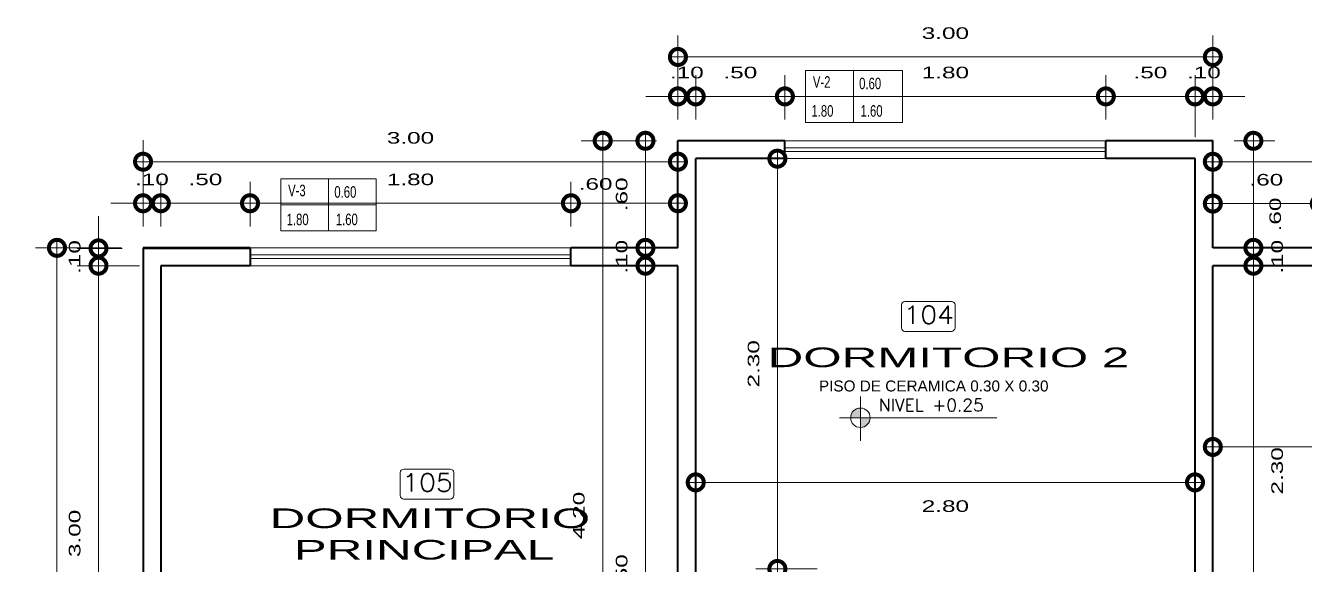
# Model space of a CAD drawing. Header units: inches. Extents: x 155.3 to 248.5, y 20.6 to 88.6.
# Drawn here: x 210.73 to 217.91, y 77.99 to 81.01 of the extents above; entities that cross this region are included whole.
import ezdxf
from ezdxf.enums import TextEntityAlignment as Align

# ---------------------------------------------------------------- set-up
doc = ezdxf.new("R2010")
doc.units = ezdxf.units.IN
doc.header["$MEASUREMENT"] = 0
doc.linetypes.add('CONTINUA', pattern=[0])
for name, color, linetype in [('COTAS', 252, 'Continuous'), ('MURO', 7, 'Continuous'), ('MURO BAJO', 144, 'Continuous'), ('TEXTOS PLANTA', 7, 'Continuous'), ('VENTANAS', 40, 'Continuous')]:
    doc.layers.add(name, color=color, linetype=linetype)
doc.styles.add('Celso', font='swissel.ttf', dxfattribs={"width": 1.5})
doc.styles.add('ROMANS', font='romans', dxfattribs={"width": 1.1, "height": 1})
doc.styles.get("Standard").update_dxf_attribs({"font": 'arial.ttf'})
doc.dimstyles.new('PLANTA 1-50', dxfattribs={"dimtxt": 0.065, "dimasz": 0.18, "dimexe": 0.12, "dimexo": 0.12, "dimgap": 0.1, "dimtad": 2, "dimzin": 4, "dimdsep": 46, "dimtxsty": 'Celso', "dimblk": 'DOTSMALL', "dimcen": 0.065, "dimdle": 0.05, "dimclrd": 14, "dimclre": 251, "dimclrt": 256, "dimaunit": 1, "dimadec": 4, "dimazin": 1, "dimtfac": 1, "dimtix": 1, "dimtmove": 0, "dimatfit": 3, "dimldrblk": 'DOTSMALL', "dimfxl": 1, "dimlwd": 9, "dimlwe": 9, "dimarcsym": 0})

# ---------------------------------------------------------------- blocks, each defined once
blk = doc.blocks.new('_DotSmall')
at = {"color": 0, "linetype": 'ByBlock', "lineweight": 0, "const_width": 0.5}
blk.add_lwpolyline([(-0.0625, 0, 1), (0.0625, 0, 1)], format="xyb", close=True, dxfattribs=at)
blk = doc.blocks.new('*D602')
at = {"layer": 'COTAS', "color": 14, "linetype": 'CONTINUA', "lineweight": 9, "transparency": 16777216}
blk.add_line((211.143, 76.6175), (211.143, 79.7189), dxfattribs=at)
at = {"layer": 'COTAS', "color": 251, "linetype": 'Continuous', "lineweight": 9, "transparency": 16777216}
blk.add_line((211.3728, 79.6689), (211.023, 79.6689), dxfattribs=at)
at = {"layer": 'COTAS', "color": 251, "linetype": 'CONTINUA', "lineweight": 9, "transparency": 16777216}
blk.add_line((211.2728, 76.6675), (211.023, 76.6675), dxfattribs=at)
at = {"layer": 'Defpoints', "color": 0, "lineweight": 0, "transparency": 16777216}
for p in [(211.143, 79.6689), (211.4928, 79.6689), (211.3928, 76.6675)]:
    blk.add_point(p, dxfattribs=at)
at = {"layer": 'COTAS', "color": 14, "lineweight": 9, "transparency": 16777216, "xscale": 0.18, "yscale": 0.18, "zscale": 0.18}
for p, rotation in [((211.143, 79.6689), 90), ((211.143, 76.6675), 270)]:
    blk.add_blockref('_DotSmall', p, dxfattribs=dict(at, rotation=rotation))
at = {"layer": 'COTAS', "lineweight": 0, "transparency": 16777216, "insert": (211.0096, 78.1682), "char_height": 0.065, "attachment_point": 5, "rotation": 90, "style": 'Celso'}
blk.add_mtext('3.00', dxfattribs=at)
blk = doc.blocks.new('*D603')
at = {"layer": 'COTAS', "color": 14, "linetype": 'CONTINUA', "lineweight": 9, "transparency": 16777216}
for p, q in [((211.143, 79.7662), (211.143, 79.9462)), ((211.143, 79.6689), (211.143, 79.7662)), ((211.143, 79.6689), (211.143, 79.4889))]:
    blk.add_line(p, q, dxfattribs=at)
at = {"layer": 'COTAS', "color": 251, "linetype": 'Continuous', "lineweight": 9, "transparency": 16777216}
blk.add_line((211.2755, 79.7662), (211.023, 79.7662), dxfattribs=at)
at = {"layer": 'COTAS', "color": 251, "linetype": 'CONTINUA', "lineweight": 9, "transparency": 16777216}
blk.add_line((211.3728, 79.6689), (211.023, 79.6689), dxfattribs=at)
at = {"layer": 'Defpoints', "color": 0, "lineweight": 0, "transparency": 16777216}
for p in [(211.143, 79.7662), (211.3955, 79.7662), (211.4928, 79.6689)]:
    blk.add_point(p, dxfattribs=at)
at = {"layer": 'COTAS', "color": 14, "lineweight": 9, "transparency": 16777216, "xscale": 0.18, "yscale": 0.18, "zscale": 0.18}
for p, rotation in [((211.143, 79.7662), 270), ((211.143, 79.6689), 90)]:
    blk.add_blockref('_DotSmall', p, dxfattribs=dict(at, rotation=rotation))
at = {"layer": 'COTAS', "lineweight": 0, "transparency": 16777216, "insert": (211.0096, 79.7175), "char_height": 0.065, "attachment_point": 5, "rotation": 90, "style": 'Celso'}
blk.add_mtext('.10', dxfattribs=at)
blk = doc.blocks.new('*D604')
at = {"layer": 'COTAS', "color": 251, "linetype": 'CONTINUA', "lineweight": 9, "transparency": 16777216}
blk.add_line((211.3928, 79.8889), (211.3928, 80.1389), dxfattribs=at)
at = {"layer": 'COTAS', "color": 251, "linetype": 'Continuous', "lineweight": 9, "transparency": 16777216}
blk.add_line((211.4928, 79.8889), (211.4928, 80.1389), dxfattribs=at)
at = {"layer": 'COTAS', "color": 14, "linetype": 'CONTINUA', "lineweight": 9, "transparency": 16777216}
for p, q in [((211.3928, 80.0189), (211.2128, 80.0189)), ((211.3928, 80.0189), (211.4928, 80.0189)), ((211.4928, 80.0189), (211.6728, 80.0189))]:
    blk.add_line(p, q, dxfattribs=at)
at = {"layer": 'Defpoints', "color": 0, "lineweight": 0, "transparency": 16777216}
for p in [(211.4928, 80.0189), (211.3928, 79.7689), (211.4928, 79.7689)]:
    blk.add_point(p, dxfattribs=at)
at = {"layer": 'COTAS', "color": 14, "lineweight": 9, "transparency": 16777216, "xscale": 0.18, "yscale": 0.18, "zscale": 0.18}
blk.add_blockref('_DotSmall', (211.3928, 80.0189), dxfattribs=at)
at = {"layer": 'COTAS', "color": 14, "lineweight": 9, "transparency": 16777216, "xscale": 0.18, "yscale": 0.18, "zscale": 0.18, "rotation": 180}
blk.add_blockref('_DotSmall', (211.4928, 80.0189), dxfattribs=at)
at = {"layer": 'COTAS', "lineweight": 0, "transparency": 16777216, "insert": (211.4428, 80.1522), "char_height": 0.065, "attachment_point": 5, "style": 'Celso'}
blk.add_mtext('.10', dxfattribs=at)
blk = doc.blocks.new('*D605')
at = {"layer": 'COTAS', "color": 251, "linetype": 'CONTINUA', "lineweight": 9, "transparency": 16777216}
blk.add_line((211.4928, 79.8889), (211.4928, 80.1389), dxfattribs=at)
at = {"layer": 'COTAS', "color": 251, "linetype": 'Continuous', "lineweight": 9, "transparency": 16777216}
blk.add_line((211.9928, 79.8889), (211.9928, 80.1389), dxfattribs=at)
at = {"layer": 'COTAS', "color": 14, "linetype": 'CONTINUA', "lineweight": 9, "transparency": 16777216}
blk.add_line((211.4428, 80.0189), (212.0428, 80.0189), dxfattribs=at)
at = {"layer": 'Defpoints', "color": 0, "lineweight": 0, "transparency": 16777216}
for p in [(211.9928, 80.0189), (211.4928, 79.7689), (211.9928, 79.7689)]:
    blk.add_point(p, dxfattribs=at)
at = {"layer": 'COTAS', "color": 14, "lineweight": 9, "transparency": 16777216, "xscale": 0.18, "yscale": 0.18, "zscale": 0.18, "rotation": 180}
blk.add_blockref('_DotSmall', (211.4928, 80.0189), dxfattribs=at)
at = {"layer": 'COTAS', "color": 14, "lineweight": 9, "transparency": 16777216, "xscale": 0.18, "yscale": 0.18, "zscale": 0.18}
blk.add_blockref('_DotSmall', (211.9928, 80.0189), dxfattribs=at)
at = {"layer": 'COTAS', "lineweight": 0, "transparency": 16777216, "insert": (211.7428, 80.1522), "char_height": 0.065, "attachment_point": 5, "style": 'Celso'}
blk.add_mtext('.50', dxfattribs=at)
blk = doc.blocks.new('*D606')
at = {"layer": 'COTAS', "color": 251, "linetype": 'CONTINUA', "lineweight": 9, "transparency": 16777216}
blk.add_line((211.9928, 79.8889), (211.9928, 80.1389), dxfattribs=at)
at = {"layer": 'COTAS', "color": 251, "linetype": 'Continuous', "lineweight": 9, "transparency": 16777216}
blk.add_line((213.7927, 79.8889), (213.7927, 80.1389), dxfattribs=at)
at = {"layer": 'COTAS', "color": 14, "linetype": 'CONTINUA', "lineweight": 9, "transparency": 16777216}
blk.add_line((211.9428, 80.0189), (213.8427, 80.0189), dxfattribs=at)
at = {"layer": 'Defpoints', "color": 0, "lineweight": 0, "transparency": 16777216}
for p in [(213.7927, 80.0189), (211.9928, 79.7689), (213.7927, 79.7689)]:
    blk.add_point(p, dxfattribs=at)
at = {"layer": 'COTAS', "color": 14, "lineweight": 9, "transparency": 16777216, "xscale": 0.18, "yscale": 0.18, "zscale": 0.18, "rotation": 180}
blk.add_blockref('_DotSmall', (211.9928, 80.0189), dxfattribs=at)
at = {"layer": 'COTAS', "color": 14, "lineweight": 9, "transparency": 16777216, "xscale": 0.18, "yscale": 0.18, "zscale": 0.18}
blk.add_blockref('_DotSmall', (213.7927, 80.0189), dxfattribs=at)
at = {"layer": 'COTAS', "lineweight": 0, "transparency": 16777216, "insert": (212.8928, 80.1522), "char_height": 0.065, "attachment_point": 5, "style": 'Celso'}
blk.add_mtext('1.80', dxfattribs=at)
blk = doc.blocks.new('*D607')
at = {"layer": 'COTAS', "color": 251, "linetype": 'CONTINUA', "lineweight": 9, "transparency": 16777216}
blk.add_line((213.7927, 79.8889), (213.7927, 80.1389), dxfattribs=at)
at = {"layer": 'COTAS', "color": 251, "linetype": 'Continuous', "lineweight": 9, "transparency": 16777216}
blk.add_line((214.3927, 79.8889), (214.3927, 80.1389), dxfattribs=at)
at = {"layer": 'COTAS', "color": 14, "linetype": 'CONTINUA', "lineweight": 9, "transparency": 16777216}
blk.add_line((213.7427, 80.0189), (214.4427, 80.0189), dxfattribs=at)
at = {"layer": 'Defpoints', "color": 0, "lineweight": 0, "transparency": 16777216}
for p in [(214.3927, 80.0189), (213.7927, 79.7689), (214.3927, 79.7689)]:
    blk.add_point(p, dxfattribs=at)
at = {"layer": 'COTAS', "color": 14, "lineweight": 9, "transparency": 16777216, "xscale": 0.18, "yscale": 0.18, "zscale": 0.18, "rotation": 180}
blk.add_blockref('_DotSmall', (213.7927, 80.0189), dxfattribs=at)
at = {"layer": 'COTAS', "color": 14, "lineweight": 9, "transparency": 16777216, "xscale": 0.18, "yscale": 0.18, "zscale": 0.18}
blk.add_blockref('_DotSmall', (214.3927, 80.0189), dxfattribs=at)
at = {"layer": 'COTAS', "lineweight": 0, "transparency": 16777216, "insert": (213.931, 80.1267), "char_height": 0.065, "attachment_point": 5, "style": 'Celso'}
blk.add_mtext('.60', dxfattribs=at)
blk = doc.blocks.new('*D608')
at = {"layer": 'COTAS', "color": 251, "linetype": 'CONTINUA', "lineweight": 9, "transparency": 16777216}
blk.add_line((214.3927, 80.4889), (214.3927, 80.7378), dxfattribs=at)
at = {"layer": 'COTAS', "color": 251, "linetype": 'Continuous', "lineweight": 9, "transparency": 16777216}
blk.add_line((214.4927, 80.4889), (214.4927, 80.7378), dxfattribs=at)
at = {"layer": 'COTAS', "color": 14, "linetype": 'CONTINUA', "lineweight": 9, "transparency": 16777216}
for p, q in [((214.3927, 80.6178), (214.2127, 80.6178)), ((214.3927, 80.6178), (214.4927, 80.6178)), ((214.4927, 80.6178), (214.6727, 80.6178))]:
    blk.add_line(p, q, dxfattribs=at)
at = {"layer": 'Defpoints', "color": 0, "lineweight": 0, "transparency": 16777216}
for p in [(214.4927, 80.6178), (214.3927, 80.3689), (214.4927, 80.3689)]:
    blk.add_point(p, dxfattribs=at)
at = {"layer": 'COTAS', "color": 14, "lineweight": 9, "transparency": 16777216, "xscale": 0.18, "yscale": 0.18, "zscale": 0.18}
blk.add_blockref('_DotSmall', (214.3927, 80.6178), dxfattribs=at)
at = {"layer": 'COTAS', "color": 14, "lineweight": 9, "transparency": 16777216, "xscale": 0.18, "yscale": 0.18, "zscale": 0.18, "rotation": 180}
blk.add_blockref('_DotSmall', (214.4927, 80.6178), dxfattribs=at)
at = {"layer": 'COTAS', "lineweight": 0, "transparency": 16777216, "insert": (214.4427, 80.7512), "char_height": 0.065, "attachment_point": 5, "style": 'Celso'}
blk.add_mtext('.10', dxfattribs=at)
blk = doc.blocks.new('*D609')
at = {"layer": 'COTAS', "color": 251, "linetype": 'CONTINUA', "lineweight": 9, "transparency": 16777216}
blk.add_line((214.4927, 80.4889), (214.4927, 80.7378), dxfattribs=at)
at = {"layer": 'COTAS', "color": 251, "linetype": 'Continuous', "lineweight": 9, "transparency": 16777216}
blk.add_line((214.9927, 80.4889), (214.9927, 80.7378), dxfattribs=at)
at = {"layer": 'COTAS', "color": 14, "linetype": 'CONTINUA', "lineweight": 9, "transparency": 16777216}
blk.add_line((214.4427, 80.6178), (215.0427, 80.6178), dxfattribs=at)
at = {"layer": 'Defpoints', "color": 0, "lineweight": 0, "transparency": 16777216}
for p in [(214.9927, 80.6178), (214.4927, 80.3689), (214.9927, 80.3689)]:
    blk.add_point(p, dxfattribs=at)
at = {"layer": 'COTAS', "color": 14, "lineweight": 9, "transparency": 16777216, "xscale": 0.18, "yscale": 0.18, "zscale": 0.18, "rotation": 180}
blk.add_blockref('_DotSmall', (214.4927, 80.6178), dxfattribs=at)
at = {"layer": 'COTAS', "color": 14, "lineweight": 9, "transparency": 16777216, "xscale": 0.18, "yscale": 0.18, "zscale": 0.18}
blk.add_blockref('_DotSmall', (214.9927, 80.6178), dxfattribs=at)
at = {"layer": 'COTAS', "lineweight": 0, "transparency": 16777216, "insert": (214.7427, 80.7512), "char_height": 0.065, "attachment_point": 5, "style": 'Celso'}
blk.add_mtext('.50', dxfattribs=at)
blk = doc.blocks.new('*D610')
at = {"layer": 'COTAS', "color": 251, "linetype": 'CONTINUA', "lineweight": 9, "transparency": 16777216}
blk.add_line((214.9927, 80.4889), (214.9927, 80.7378), dxfattribs=at)
at = {"layer": 'COTAS', "color": 251, "linetype": 'Continuous', "lineweight": 9, "transparency": 16777216}
blk.add_line((216.7927, 80.4889), (216.7927, 80.7378), dxfattribs=at)
at = {"layer": 'COTAS', "color": 14, "linetype": 'CONTINUA', "lineweight": 9, "transparency": 16777216}
blk.add_line((214.9427, 80.6178), (216.8427, 80.6178), dxfattribs=at)
at = {"layer": 'Defpoints', "color": 0, "lineweight": 0, "transparency": 16777216}
for p in [(216.7927, 80.6178), (214.9927, 80.3689), (216.7927, 80.3689)]:
    blk.add_point(p, dxfattribs=at)
at = {"layer": 'COTAS', "color": 14, "lineweight": 9, "transparency": 16777216, "xscale": 0.18, "yscale": 0.18, "zscale": 0.18, "rotation": 180}
blk.add_blockref('_DotSmall', (214.9927, 80.6178), dxfattribs=at)
at = {"layer": 'COTAS', "color": 14, "lineweight": 9, "transparency": 16777216, "xscale": 0.18, "yscale": 0.18, "zscale": 0.18}
blk.add_blockref('_DotSmall', (216.7927, 80.6178), dxfattribs=at)
at = {"layer": 'COTAS', "lineweight": 0, "transparency": 16777216, "insert": (215.8927, 80.7512), "char_height": 0.065, "attachment_point": 5, "style": 'Celso'}
blk.add_mtext('1.80', dxfattribs=at)
blk = doc.blocks.new('*D611')
at = {"layer": 'COTAS', "color": 251, "linetype": 'CONTINUA', "lineweight": 9, "transparency": 16777216}
blk.add_line((216.7927, 80.4889), (216.7927, 80.7378), dxfattribs=at)
at = {"layer": 'COTAS', "color": 251, "linetype": 'Continuous', "lineweight": 9, "transparency": 16777216}
blk.add_line((217.2927, 80.3889), (217.2927, 80.7378), dxfattribs=at)
at = {"layer": 'COTAS', "color": 14, "linetype": 'CONTINUA', "lineweight": 9, "transparency": 16777216}
blk.add_line((216.7427, 80.6178), (217.3427, 80.6178), dxfattribs=at)
at = {"layer": 'Defpoints', "color": 0, "lineweight": 0, "transparency": 16777216}
for p in [(217.2927, 80.6178), (216.7927, 80.3689), (217.2927, 80.2689)]:
    blk.add_point(p, dxfattribs=at)
at = {"layer": 'COTAS', "color": 14, "lineweight": 9, "transparency": 16777216, "xscale": 0.18, "yscale": 0.18, "zscale": 0.18, "rotation": 180}
blk.add_blockref('_DotSmall', (216.7927, 80.6178), dxfattribs=at)
at = {"layer": 'COTAS', "color": 14, "lineweight": 9, "transparency": 16777216, "xscale": 0.18, "yscale": 0.18, "zscale": 0.18}
blk.add_blockref('_DotSmall', (217.2927, 80.6178), dxfattribs=at)
at = {"layer": 'COTAS', "lineweight": 0, "transparency": 16777216, "insert": (217.0427, 80.7512), "char_height": 0.065, "attachment_point": 5, "style": 'Celso'}
blk.add_mtext('.50', dxfattribs=at)
blk = doc.blocks.new('*D612')
at = {"layer": 'COTAS', "color": 251, "linetype": 'CONTINUA', "lineweight": 9, "transparency": 16777216}
blk.add_line((217.2927, 80.3889), (217.2927, 80.7378), dxfattribs=at)
at = {"layer": 'COTAS', "color": 251, "linetype": 'Continuous', "lineweight": 9, "transparency": 16777216}
blk.add_line((217.3927, 80.4889), (217.3927, 80.7378), dxfattribs=at)
at = {"layer": 'COTAS', "color": 14, "linetype": 'CONTINUA', "lineweight": 9, "transparency": 16777216}
for p, q in [((217.2927, 80.6178), (217.1127, 80.6178)), ((217.2927, 80.6178), (217.3927, 80.6178)), ((217.3927, 80.6178), (217.5727, 80.6178))]:
    blk.add_line(p, q, dxfattribs=at)
at = {"layer": 'Defpoints', "color": 0, "lineweight": 0, "transparency": 16777216}
for p in [(217.3927, 80.6178), (217.3927, 80.3689), (217.2927, 80.2689)]:
    blk.add_point(p, dxfattribs=at)
at = {"layer": 'COTAS', "color": 14, "lineweight": 9, "transparency": 16777216, "xscale": 0.18, "yscale": 0.18, "zscale": 0.18}
blk.add_blockref('_DotSmall', (217.2927, 80.6178), dxfattribs=at)
at = {"layer": 'COTAS', "color": 14, "lineweight": 9, "transparency": 16777216, "xscale": 0.18, "yscale": 0.18, "zscale": 0.18, "rotation": 180}
blk.add_blockref('_DotSmall', (217.3927, 80.6178), dxfattribs=at)
at = {"layer": 'COTAS', "lineweight": 0, "transparency": 16777216, "insert": (217.3427, 80.7512), "char_height": 0.065, "attachment_point": 5, "style": 'Celso'}
blk.add_mtext('.10', dxfattribs=at)
blk = doc.blocks.new('*D613')
at = {"layer": 'COTAS', "color": 251, "linetype": 'CONTINUA', "lineweight": 9, "transparency": 16777216}
blk.add_line((217.3927, 79.8889), (217.3927, 80.1369), dxfattribs=at)
at = {"layer": 'COTAS', "color": 251, "linetype": 'Continuous', "lineweight": 9, "transparency": 16777216}
blk.add_line((217.9927, 79.8889), (217.9927, 80.1369), dxfattribs=at)
at = {"layer": 'COTAS', "color": 14, "linetype": 'CONTINUA', "lineweight": 9, "transparency": 16777216}
blk.add_line((217.3427, 80.0169), (218.0427, 80.0169), dxfattribs=at)
at = {"layer": 'Defpoints', "color": 0, "lineweight": 0, "transparency": 16777216}
for p in [(217.9927, 80.0169), (217.3927, 79.7689), (217.9927, 79.7689)]:
    blk.add_point(p, dxfattribs=at)
at = {"layer": 'COTAS', "color": 14, "lineweight": 9, "transparency": 16777216, "xscale": 0.18, "yscale": 0.18, "zscale": 0.18, "rotation": 180}
blk.add_blockref('_DotSmall', (217.3927, 80.0169), dxfattribs=at)
at = {"layer": 'COTAS', "color": 14, "lineweight": 9, "transparency": 16777216, "xscale": 0.18, "yscale": 0.18, "zscale": 0.18}
blk.add_blockref('_DotSmall', (217.9927, 80.0169), dxfattribs=at)
at = {"layer": 'COTAS', "lineweight": 0, "transparency": 16777216, "insert": (217.6927, 80.1503), "char_height": 0.065, "attachment_point": 5, "style": 'Celso'}
blk.add_mtext('.60', dxfattribs=at)
blk = doc.blocks.new('*D381')
at = {"layer": 'COTAS', "color": 251, "linetype": 'Continuous', "lineweight": 9, "transparency": 16777216}
blk.add_line((217.3927, 79.8889), (217.3927, 80.3716), dxfattribs=at)
at = {"layer": 'COTAS', "color": 251, "linetype": 'CONTINUA', "lineweight": 9, "transparency": 16777216}
blk.add_line((220.9927, 79.8889), (220.9927, 80.3716), dxfattribs=at)
at = {"layer": 'COTAS', "color": 14, "linetype": 'CONTINUA', "lineweight": 9, "transparency": 16777216}
blk.add_line((221.0427, 80.2516), (217.3427, 80.2516), dxfattribs=at)
at = {"layer": 'Defpoints', "color": 0, "lineweight": 0, "transparency": 16777216}
for p in [(217.3927, 80.2516), (217.3927, 79.7689), (220.9927, 79.7689)]:
    blk.add_point(p, dxfattribs=at)
at = {"layer": 'COTAS', "color": 14, "lineweight": 9, "transparency": 16777216, "xscale": 0.18, "yscale": 0.18, "zscale": 0.18, "rotation": 180}
blk.add_blockref('_DotSmall', (217.3927, 80.2516), dxfattribs=at)
at = {"layer": 'COTAS', "color": 14, "lineweight": 9, "transparency": 16777216, "xscale": 0.18, "yscale": 0.18, "zscale": 0.18}
blk.add_blockref('_DotSmall', (220.9927, 80.2516), dxfattribs=at)
at = {"layer": 'COTAS', "lineweight": 0, "transparency": 16777216, "insert": (219.1927, 80.3849), "char_height": 0.065, "attachment_point": 5, "style": 'Celso'}
blk.add_mtext('3.60', dxfattribs=at)
blk = doc.blocks.new('*D382')
at = {"layer": 'COTAS', "color": 251, "linetype": 'Continuous', "lineweight": 9, "transparency": 16777216}
blk.add_line((214.3927, 80.4889), (214.3927, 80.9588), dxfattribs=at)
at = {"layer": 'COTAS', "color": 251, "linetype": 'CONTINUA', "lineweight": 9, "transparency": 16777216}
blk.add_line((217.3927, 80.4916), (217.3927, 80.9588), dxfattribs=at)
at = {"layer": 'COTAS', "color": 14, "linetype": 'CONTINUA', "lineweight": 9, "transparency": 16777216}
blk.add_line((217.4427, 80.8388), (214.3427, 80.8388), dxfattribs=at)
at = {"layer": 'Defpoints', "color": 0, "lineweight": 0, "transparency": 16777216}
for p in [(214.3927, 80.8388), (214.3927, 80.3689), (217.3927, 80.3716)]:
    blk.add_point(p, dxfattribs=at)
at = {"layer": 'COTAS', "color": 14, "lineweight": 9, "transparency": 16777216, "xscale": 0.18, "yscale": 0.18, "zscale": 0.18, "rotation": 180}
blk.add_blockref('_DotSmall', (214.3927, 80.8388), dxfattribs=at)
at = {"layer": 'COTAS', "color": 14, "lineweight": 9, "transparency": 16777216, "xscale": 0.18, "yscale": 0.18, "zscale": 0.18}
blk.add_blockref('_DotSmall', (217.3927, 80.8388), dxfattribs=at)
at = {"layer": 'COTAS', "lineweight": 0, "transparency": 16777216, "insert": (215.8927, 80.9721), "char_height": 0.065, "attachment_point": 5, "style": 'Celso'}
blk.add_mtext('3.00', dxfattribs=at)
blk = doc.blocks.new('*D383')
at = {"layer": 'COTAS', "color": 251, "linetype": 'Continuous', "lineweight": 9, "transparency": 16777216}
blk.add_line((211.3928, 79.8889), (211.3928, 80.3718), dxfattribs=at)
at = {"layer": 'COTAS', "color": 251, "linetype": 'CONTINUA', "lineweight": 9, "transparency": 16777216}
blk.add_line((214.3927, 79.8889), (214.3927, 80.3718), dxfattribs=at)
at = {"layer": 'COTAS', "color": 14, "linetype": 'CONTINUA', "lineweight": 9, "transparency": 16777216}
blk.add_line((214.4427, 80.2518), (211.3428, 80.2518), dxfattribs=at)
at = {"layer": 'Defpoints', "color": 0, "lineweight": 0, "transparency": 16777216}
for p in [(211.3928, 80.2518), (211.3928, 79.7689), (214.3927, 79.7689)]:
    blk.add_point(p, dxfattribs=at)
at = {"layer": 'COTAS', "color": 14, "lineweight": 9, "transparency": 16777216, "xscale": 0.18, "yscale": 0.18, "zscale": 0.18, "rotation": 180}
blk.add_blockref('_DotSmall', (211.3928, 80.2518), dxfattribs=at)
at = {"layer": 'COTAS', "color": 14, "lineweight": 9, "transparency": 16777216, "xscale": 0.18, "yscale": 0.18, "zscale": 0.18}
blk.add_blockref('_DotSmall', (214.3927, 80.2518), dxfattribs=at)
at = {"layer": 'COTAS', "lineweight": 0, "transparency": 16777216, "insert": (212.8928, 80.3851), "char_height": 0.065, "attachment_point": 5, "style": 'Celso'}
blk.add_mtext('3.00', dxfattribs=at)
blk = doc.blocks.new('*D384')
at = {"layer": 'COTAS', "color": 251, "linetype": 'Continuous', "lineweight": 9, "transparency": 16777216}
blk.add_line((211.2728, 79.7689), (210.7901, 79.7689), dxfattribs=at)
at = {"layer": 'COTAS', "color": 14, "linetype": 'CONTINUA', "lineweight": 9, "transparency": 16777216}
blk.add_line((210.9101, 75.5189), (210.9101, 79.8189), dxfattribs=at)
at = {"layer": 'COTAS', "color": 251, "linetype": 'CONTINUA', "lineweight": 9, "transparency": 16777216}
blk.add_line((211.2728, 75.5689), (210.7901, 75.5689), dxfattribs=at)
at = {"layer": 'Defpoints', "color": 0, "lineweight": 0, "transparency": 16777216}
for p in [(210.9101, 79.7689), (211.3928, 79.7689), (211.3928, 75.5689)]:
    blk.add_point(p, dxfattribs=at)
at = {"layer": 'COTAS', "color": 14, "lineweight": 9, "transparency": 16777216, "xscale": 0.18, "yscale": 0.18, "zscale": 0.18}
for p, rotation in [((210.9101, 79.7689), 90), ((210.9101, 75.5689), 270)]:
    blk.add_blockref('_DotSmall', p, dxfattribs=dict(at, rotation=rotation))
at = {"layer": 'COTAS', "lineweight": 0, "transparency": 16777216, "insert": (210.7767, 77.6689), "char_height": 0.065, "attachment_point": 5, "rotation": 90, "style": 'Celso'}
blk.add_mtext('4.20', dxfattribs=at)
blk = doc.blocks.new('*D536')
at = {"layer": 'COTAS', "color": 14, "linetype": 'CONTINUA', "lineweight": 9, "transparency": 16777216}
blk.add_line((214.2107, 76.1189), (214.2107, 79.7189), dxfattribs=at)
at = {"layer": 'COTAS', "color": 251, "linetype": 'Continuous', "lineweight": 9, "transparency": 16777216}
blk.add_line((214.2727, 79.6689), (214.0907, 79.6689), dxfattribs=at)
at = {"layer": 'COTAS', "color": 251, "linetype": 'CONTINUA', "lineweight": 9, "transparency": 16777216}
blk.add_line((214.2728, 76.1689), (214.0907, 76.1689), dxfattribs=at)
at = {"layer": 'Defpoints', "color": 0, "lineweight": 0, "transparency": 16777216}
for p in [(214.2107, 79.6689), (214.3927, 79.6689), (214.3928, 76.1689)]:
    blk.add_point(p, dxfattribs=at)
at = {"layer": 'COTAS', "color": 14, "lineweight": 9, "transparency": 16777216, "xscale": 0.18, "yscale": 0.18, "zscale": 0.18}
for p, rotation in [((214.2107, 79.6689), 90), ((214.2107, 76.1689), 270)]:
    blk.add_blockref('_DotSmall', p, dxfattribs=dict(at, rotation=rotation))
at = {"layer": 'COTAS', "lineweight": 0, "transparency": 16777216, "insert": (214.0773, 77.9189), "char_height": 0.065, "attachment_point": 5, "rotation": 90, "style": 'Celso'}
blk.add_mtext('3.50', dxfattribs=at)
blk = doc.blocks.new('*D537')
at = {"layer": 'COTAS', "color": 14, "linetype": 'CONTINUA', "lineweight": 9, "transparency": 16777216}
for p, q in [((214.2107, 79.7689), (214.2107, 79.9489)), ((214.2107, 79.6689), (214.2107, 79.7689)), ((214.2107, 79.6689), (214.2107, 79.4889))]:
    blk.add_line(p, q, dxfattribs=at)
at = {"layer": 'COTAS', "color": 251, "linetype": 'Continuous', "lineweight": 9, "transparency": 16777216}
blk.add_line((214.2727, 79.7689), (214.0907, 79.7689), dxfattribs=at)
at = {"layer": 'COTAS', "color": 251, "linetype": 'CONTINUA', "lineweight": 9, "transparency": 16777216}
blk.add_line((214.2727, 79.6689), (214.0907, 79.6689), dxfattribs=at)
at = {"layer": 'Defpoints', "color": 0, "lineweight": 0, "transparency": 16777216}
for p in [(214.2107, 79.7689), (214.3927, 79.7689), (214.3927, 79.6689)]:
    blk.add_point(p, dxfattribs=at)
at = {"layer": 'COTAS', "color": 14, "lineweight": 9, "transparency": 16777216, "xscale": 0.18, "yscale": 0.18, "zscale": 0.18}
for p, rotation in [((214.2107, 79.7689), 270), ((214.2107, 79.6689), 90)]:
    blk.add_blockref('_DotSmall', p, dxfattribs=dict(at, rotation=rotation))
at = {"layer": 'COTAS', "lineweight": 0, "transparency": 16777216, "insert": (214.0773, 79.7189), "char_height": 0.065, "attachment_point": 5, "rotation": 90, "style": 'Celso'}
blk.add_mtext('.10', dxfattribs=at)
blk = doc.blocks.new('*D538')
at = {"layer": 'COTAS', "color": 14, "linetype": 'CONTINUA', "lineweight": 9, "transparency": 16777216}
blk.add_line((214.2107, 79.7189), (214.2107, 80.4189), dxfattribs=at)
at = {"layer": 'COTAS', "color": 251, "linetype": 'Continuous', "lineweight": 9, "transparency": 16777216}
blk.add_line((214.2727, 80.3689), (214.0907, 80.3689), dxfattribs=at)
at = {"layer": 'COTAS', "color": 251, "linetype": 'CONTINUA', "lineweight": 9, "transparency": 16777216}
blk.add_line((214.2727, 79.7689), (214.0907, 79.7689), dxfattribs=at)
at = {"layer": 'Defpoints', "color": 0, "lineweight": 0, "transparency": 16777216}
for p in [(214.2107, 80.3689), (214.3927, 80.3689), (214.3927, 79.7689)]:
    blk.add_point(p, dxfattribs=at)
at = {"layer": 'COTAS', "color": 14, "lineweight": 9, "transparency": 16777216, "xscale": 0.18, "yscale": 0.18, "zscale": 0.18}
for p, rotation in [((214.2107, 80.3689), 90), ((214.2107, 79.7689), 270)]:
    blk.add_blockref('_DotSmall', p, dxfattribs=dict(at, rotation=rotation))
at = {"layer": 'COTAS', "lineweight": 0, "transparency": 16777216, "insert": (214.0773, 80.0689), "char_height": 0.065, "attachment_point": 5, "rotation": 90, "style": 'Celso'}
blk.add_mtext('.60', dxfattribs=at)
blk = doc.blocks.new('*D374')
at = {"layer": 'COTAS', "color": 14, "linetype": 'CONTINUA', "lineweight": 9, "transparency": 16777216}
blk.add_line((213.9707, 80.4189), (213.9707, 76.1189), dxfattribs=at)
at = {"layer": 'COTAS', "color": 251, "linetype": 'CONTINUA', "lineweight": 9, "transparency": 16777216}
blk.add_line((214.2727, 80.3689), (213.8507, 80.3689), dxfattribs=at)
at = {"layer": 'COTAS', "color": 251, "linetype": 'Continuous', "lineweight": 9, "transparency": 16777216}
blk.add_line((214.2728, 76.1689), (213.8507, 76.1689), dxfattribs=at)
at = {"layer": 'Defpoints', "color": 0, "lineweight": 0, "transparency": 16777216}
for p in [(214.3927, 80.3689), (213.9707, 76.1689), (214.3928, 76.1689)]:
    blk.add_point(p, dxfattribs=at)
at = {"layer": 'COTAS', "color": 14, "lineweight": 9, "transparency": 16777216, "xscale": 0.18, "yscale": 0.18, "zscale": 0.18}
for p, rotation in [((213.9707, 80.3689), 90), ((213.9707, 76.1689), 270)]:
    blk.add_blockref('_DotSmall', p, dxfattribs=dict(at, rotation=rotation))
at = {"layer": 'COTAS', "lineweight": 0, "transparency": 16777216, "insert": (213.8373, 78.2689), "char_height": 0.065, "attachment_point": 5, "rotation": 90, "style": 'Celso'}
blk.add_mtext('4.20', dxfattribs=at)
blk = doc.blocks.new('*D540')
at = {"layer": 'COTAS', "color": 251, "linetype": 'Continuous', "lineweight": 9, "transparency": 16777216}
blk.add_line((214.4927, 78.6989), (214.4927, 78.3343), dxfattribs=at)
at = {"layer": 'COTAS', "color": 251, "linetype": 'CONTINUA', "lineweight": 9, "transparency": 16777216}
blk.add_line((217.2927, 78.6989), (217.2927, 78.3343), dxfattribs=at)
at = {"layer": 'COTAS', "color": 14, "linetype": 'CONTINUA', "lineweight": 9, "transparency": 16777216}
blk.add_line((217.3427, 78.4543), (214.4427, 78.4543), dxfattribs=at)
at = {"layer": 'Defpoints', "color": 0, "lineweight": 0, "transparency": 16777216}
for p in [(214.4927, 78.8189), (217.2927, 78.8189), (214.4927, 78.4543)]:
    blk.add_point(p, dxfattribs=at)
at = {"layer": 'COTAS', "color": 14, "lineweight": 9, "transparency": 16777216, "xscale": 0.18, "yscale": 0.18, "zscale": 0.18, "rotation": 180}
blk.add_blockref('_DotSmall', (214.4927, 78.4543), dxfattribs=at)
at = {"layer": 'COTAS', "color": 14, "lineweight": 9, "transparency": 16777216, "xscale": 0.18, "yscale": 0.18, "zscale": 0.18}
blk.add_blockref('_DotSmall', (217.2927, 78.4543), dxfattribs=at)
at = {"layer": 'COTAS', "lineweight": 0, "transparency": 16777216, "insert": (215.8927, 78.3209), "char_height": 0.065, "attachment_point": 5, "style": 'Celso'}
blk.add_mtext('2.80', dxfattribs=at)
blk = doc.blocks.new('*D541')
at = {"layer": 'COTAS', "color": 251, "linetype": 'Continuous', "lineweight": 9, "transparency": 16777216}
blk.add_line((215.1727, 80.2689), (214.8305, 80.2689), dxfattribs=at)
at = {"layer": 'COTAS', "color": 14, "linetype": 'CONTINUA', "lineweight": 9, "transparency": 16777216}
blk.add_line((214.9505, 77.9189), (214.9505, 80.3189), dxfattribs=at)
at = {"layer": 'COTAS', "color": 251, "linetype": 'CONTINUA', "lineweight": 9, "transparency": 16777216}
blk.add_line((215.1727, 77.9689), (214.8305, 77.9689), dxfattribs=at)
at = {"layer": 'Defpoints', "color": 0, "lineweight": 0, "transparency": 16777216}
for p in [(214.9505, 80.2689), (215.2927, 80.2689), (215.2927, 77.9689)]:
    blk.add_point(p, dxfattribs=at)
at = {"layer": 'COTAS', "color": 14, "lineweight": 9, "transparency": 16777216, "xscale": 0.18, "yscale": 0.18, "zscale": 0.18}
for p, rotation in [((214.9505, 80.2689), 90), ((214.9505, 77.9689), 270)]:
    blk.add_blockref('_DotSmall', p, dxfattribs=dict(at, rotation=rotation))
at = {"layer": 'COTAS', "lineweight": 0, "transparency": 16777216, "insert": (214.8171, 79.1189), "char_height": 0.065, "attachment_point": 5, "rotation": 90, "style": 'Celso'}
blk.add_mtext('2.30', dxfattribs=at)
blk = doc.blocks.new('*D573')
at = {"layer": 'COTAS', "color": 14, "linetype": 'CONTINUA', "lineweight": 9, "transparency": 16777216}
blk.add_line((217.6202, 77.3189), (217.6202, 79.7189), dxfattribs=at)
at = {"layer": 'COTAS', "color": 251, "linetype": 'Continuous', "lineweight": 9, "transparency": 16777216}
blk.add_line((217.5127, 79.6689), (217.7402, 79.6689), dxfattribs=at)
at = {"layer": 'COTAS', "color": 251, "linetype": 'CONTINUA', "lineweight": 9, "transparency": 16777216}
blk.add_line((217.4127, 77.3689), (217.7402, 77.3689), dxfattribs=at)
at = {"layer": 'Defpoints', "color": 0, "lineweight": 0, "transparency": 16777216}
for p in [(217.3927, 79.6689), (217.6202, 79.6689), (217.2927, 77.3689)]:
    blk.add_point(p, dxfattribs=at)
at = {"layer": 'COTAS', "color": 14, "lineweight": 9, "transparency": 16777216, "xscale": 0.18, "yscale": 0.18, "zscale": 0.18}
for p, rotation in [((217.6202, 79.6689), 90), ((217.6202, 77.3689), 270)]:
    blk.add_blockref('_DotSmall', p, dxfattribs=dict(at, rotation=rotation))
at = {"layer": 'COTAS', "lineweight": 0, "transparency": 16777216, "insert": (217.7536, 78.5189), "char_height": 0.065, "attachment_point": 5, "rotation": 90, "style": 'Celso'}
blk.add_mtext('2.30', dxfattribs=at)
blk = doc.blocks.new('*D574')
at = {"layer": 'COTAS', "color": 14, "linetype": 'CONTINUA', "lineweight": 9, "transparency": 16777216}
for p, q in [((217.6202, 79.7689), (217.6202, 79.9489)), ((217.6202, 79.6689), (217.6202, 79.7689)), ((217.6202, 79.6689), (217.6202, 79.4889))]:
    blk.add_line(p, q, dxfattribs=at)
at = {"layer": 'COTAS', "color": 251, "linetype": 'Continuous', "lineweight": 9, "transparency": 16777216}
blk.add_line((217.5127, 79.7689), (217.7402, 79.7689), dxfattribs=at)
at = {"layer": 'COTAS', "color": 251, "linetype": 'CONTINUA', "lineweight": 9, "transparency": 16777216}
blk.add_line((217.5127, 79.6689), (217.7402, 79.6689), dxfattribs=at)
at = {"layer": 'Defpoints', "color": 0, "lineweight": 0, "transparency": 16777216}
for p in [(217.3927, 79.7689), (217.6202, 79.7689), (217.3927, 79.6689)]:
    blk.add_point(p, dxfattribs=at)
at = {"layer": 'COTAS', "color": 14, "lineweight": 9, "transparency": 16777216, "xscale": 0.18, "yscale": 0.18, "zscale": 0.18}
for p, rotation in [((217.6202, 79.7689), 270), ((217.6202, 79.6689), 90)]:
    blk.add_blockref('_DotSmall', p, dxfattribs=dict(at, rotation=rotation))
at = {"layer": 'COTAS', "lineweight": 0, "transparency": 16777216, "insert": (217.7536, 79.7189), "char_height": 0.065, "attachment_point": 5, "rotation": 90, "style": 'Celso'}
blk.add_mtext('.10', dxfattribs=at)
blk = doc.blocks.new('*D378')
at = {"layer": 'COTAS', "color": 14, "linetype": 'CONTINUA', "lineweight": 9, "transparency": 16777216}
blk.add_line((217.6202, 79.7189), (217.6202, 80.4189), dxfattribs=at)
at = {"layer": 'COTAS', "color": 251, "linetype": 'Continuous', "lineweight": 9, "transparency": 16777216}
blk.add_line((217.5127, 80.3689), (217.7402, 80.3689), dxfattribs=at)
at = {"layer": 'COTAS', "color": 251, "linetype": 'CONTINUA', "lineweight": 9, "transparency": 16777216}
blk.add_line((217.5127, 79.7689), (217.7402, 79.7689), dxfattribs=at)
at = {"layer": 'Defpoints', "color": 0, "lineweight": 0, "transparency": 16777216}
for p in [(217.3927, 80.3689), (217.6202, 80.3689), (217.3927, 79.7689)]:
    blk.add_point(p, dxfattribs=at)
at = {"layer": 'COTAS', "color": 14, "lineweight": 9, "transparency": 16777216, "xscale": 0.18, "yscale": 0.18, "zscale": 0.18}
for p, rotation in [((217.6202, 80.3689), 90), ((217.6202, 79.7689), 270)]:
    blk.add_blockref('_DotSmall', p, dxfattribs=dict(at, rotation=rotation))
at = {"layer": 'COTAS', "lineweight": 0, "transparency": 16777216, "insert": (217.7429, 79.9559), "char_height": 0.065, "attachment_point": 5, "rotation": 90, "style": 'Celso'}
blk.add_mtext('.60', dxfattribs=at)
blk = doc.blocks.new('*D394')
at = {"layer": 'COTAS', "color": 251, "linetype": 'Continuous', "lineweight": 9, "transparency": 16777216}
blk.add_line((217.3927, 78.5389), (217.3927, 78.7729), dxfattribs=at)
at = {"layer": 'COTAS', "color": 251, "linetype": 'CONTINUA', "lineweight": 9, "transparency": 16777216}
blk.add_line((220.8927, 78.5389), (220.8927, 78.7729), dxfattribs=at)
at = {"layer": 'COTAS', "color": 14, "linetype": 'CONTINUA', "lineweight": 9, "transparency": 16777216}
blk.add_line((220.9427, 78.6529), (217.3427, 78.6529), dxfattribs=at)
at = {"layer": 'Defpoints', "color": 0, "lineweight": 0, "transparency": 16777216}
for p in [(217.3927, 78.6529), (217.3927, 78.4189), (220.8927, 78.4189)]:
    blk.add_point(p, dxfattribs=at)
at = {"layer": 'COTAS', "color": 14, "lineweight": 9, "transparency": 16777216, "xscale": 0.18, "yscale": 0.18, "zscale": 0.18, "rotation": 180}
blk.add_blockref('_DotSmall', (217.3927, 78.6529), dxfattribs=at)
at = {"layer": 'COTAS', "color": 14, "lineweight": 9, "transparency": 16777216, "xscale": 0.18, "yscale": 0.18, "zscale": 0.18}
blk.add_blockref('_DotSmall', (220.8927, 78.6529), dxfattribs=at)
at = {"layer": 'COTAS', "lineweight": 0, "transparency": 16777216, "insert": (219.1427, 78.7863), "char_height": 0.065, "attachment_point": 5, "style": 'Celso'}
blk.add_mtext('3.50', dxfattribs=at)

msp = doc.modelspace()

# ---------------------------------------------------------------- hatches: boundary and pattern name
at = {"layer": 'TEXTOS PLANTA', "lineweight": 9}
h = msp.add_hatch(color=7, dxfattribs=at)
h.paths.add_polyline_path([(215.3615, 78.8166), (215.4161, 78.8166), (215.4161, 78.8713, 0.414214)])
h.paths.add_polyline_path([(215.4161, 78.8166), (215.4161, 78.762, 0.414214), (215.4707, 78.8166)])

# ---------------------------------------------------------------- linework, layer by layer
msp.add_lwpolyline([(211.3955, 79.7662), (211.9955, 79.7662), (211.9955, 79.6689), (211.4928, 79.6689)])
at = {"layer": 'MURO', "color": 7, "lineweight": 40}
for p, q in [((214.3927, 79.7689), (214.3927, 80.3689)), ((214.9927, 80.3689), (214.3927, 80.3689)), ((214.9927, 80.2689), (214.9927, 80.3689)), ((217.3927, 80.3689), (216.7927, 80.3689)), ((216.7927, 80.2689), (216.7927, 80.3689)), ((217.3927, 79.7689), (217.3927, 80.3689)), ((214.4927, 76.1689), (214.4927, 80.2689)), ((214.9927, 80.2689), (214.4927, 80.2689)), ((217.2927, 80.2689), (216.7927, 80.2689)), ((217.2927, 77.3689), (217.2927, 80.2689)), ((211.3928, 79.7689), (211.3928, 75.5689)), ((211.9928, 79.7689), (211.3928, 79.7689)), ((211.9928, 79.7689), (211.9928, 79.6689)), ((213.7927, 79.6689), (213.7927, 79.7689)), ((214.3927, 79.7689), (213.7927, 79.7689)), ((217.9927, 79.7689), (217.3927, 79.7689)), ((211.4928, 79.6689), (211.4928, 75.6689)), ((211.9928, 79.6689), (211.4928, 79.6689)), ((214.3927, 79.6689), (213.7927, 79.6689)), ((214.3927, 76.1689), (214.3927, 79.6689)), ((217.9927, 79.6689), (217.3927, 79.6689)), ((217.3927, 74.4689), (217.3927, 79.6689))]:
    msp.add_line(p, q, dxfattribs=at)
at = {"layer": 'MURO BAJO', "lineweight": 15}
for p, q in [((214.9927, 80.3689), (216.7927, 80.3689)), ((214.9927, 80.2689), (216.7927, 80.2689)), ((211.9928, 79.7689), (213.7927, 79.7689)), ((213.7927, 79.6689), (211.9928, 79.6689))]:
    msp.add_line(p, q, dxfattribs=at)
at = {"layer": 'TEXTOS PLANTA', "color": 7, "lineweight": 9}
for p, q in [((215.4161, 78.9355), (215.4161, 78.6873)), ((215.2989, 78.8166), (216.1804, 78.8166))]:
    msp.add_line(p, q, dxfattribs=at)
for points in [[(215.109, 80.7635), (215.6522, 80.7635), (215.6522, 80.4716), (215.109, 80.4716), (215.109, 80.7635)], [(215.3766, 80.7635), (215.3766, 80.4716)], [(215.109, 80.6175), (215.6522, 80.6175)], [(212.1657, 80.1554), (212.7009, 80.1554), (212.7009, 79.8635), (212.1657, 79.8635), (212.1657, 80.1554)], [(212.4333, 80.1554), (212.4333, 79.8635)], [(212.1657, 80.0094), (212.7009, 80.0094)]]:
    msp.add_lwpolyline(points, dxfattribs=at)
for points in [[(215.6662, 79.4684), (215.9268, 79.4684, -0.414214), (215.9468, 79.4484), (215.9468, 79.3209, -0.414214), (215.9268, 79.3009), (215.6662, 79.3009, -0.414214), (215.6462, 79.3209), (215.6462, 79.4484, -0.414214)], [(212.855, 78.5286), (213.1156, 78.5286, -0.414214), (213.1356, 78.5086), (213.1356, 78.3811, -0.414214), (213.1156, 78.3611), (212.855, 78.3611, -0.414214), (212.835, 78.3811), (212.835, 78.5086, -0.414214)]]:
    msp.add_lwpolyline(points, format="xyb", close=True, dxfattribs=at)
msp.add_circle((215.4161, 78.8166), 0.0546, dxfattribs=at)
at = {"layer": 'VENTANAS', "lineweight": 20}
for p, q in [((214.9927, 80.3289), (216.7927, 80.3289)), ((214.9927, 80.3089), (216.7927, 80.3089)), ((211.9928, 79.7289), (213.7927, 79.7289)), ((213.7927, 79.7089), (211.9928, 79.7089))]:
    msp.add_line(p, q, dxfattribs=at)

# ---------------------------------------------------------------- texts
at = {"layer": 'TEXTOS PLANTA', "color": 7, "lineweight": 9}
for s, height, width, p in [('V-2', 0.06486, 0.7, (215.1495, 80.6662)), ('0.60', 0.06486, 0.7, (215.409, 80.6581)), ('1.80', 0.06486, 0.7, (215.1414, 80.504)), ('1.60', 0.06486, 0.7, (215.4171, 80.504)), ('V-3', 0.06486, 0.7, (212.2063, 80.0581)), ('0.60', 0.06486, 0.7, (212.4657, 80.05)), ('1.80', 0.06486, 0.7, (212.1982, 79.8959)), ('1.60', 0.06486, 0.7, (212.4738, 79.8959)), ('DORMITORIO 2', 0.11, 1.8, (214.896, 79.1001)), ('DORMITORIO', 0.11, 1.8, (212.1028, 78.1982)), ('PRINCIPAL', 0.11, 1.8, (212.2386, 78.0217))]:
    msp.add_text(s, height=height, dxfattribs=dict(at, width=width)).set_placement(p)
at = {"layer": 'TEXTOS PLANTA', "color": 7, "lineweight": 9, "style": 'ROMANS', "width": 1.1}
for s, p in [('104', (215.7993, 79.3934)), ('105', (212.9882, 78.4537))]:
    msp.add_text(s, height=0.1, dxfattribs=at).set_placement(p, align=Align.MIDDLE_CENTER)
at = {"layer": 'TEXTOS PLANTA', "color": 7, "lineweight": 9}
msp.add_text('PISO DE CERAMICA 0.30 X 0.30', height=0.061427, dxfattribs=at).set_placement((215.1835, 78.9639))
at = {"layer": 'TEXTOS PLANTA', "color": 7, "lineweight": 9, "style": 'ROMANS'}
msp.add_text('NIVEL +0.25', height=0.07, dxfattribs=at).set_placement((215.5196, 78.8526))

# ---------------------------------------------------------------- dimensions: what is measured, and where the dimension line sits
at = {"layer": 'COTAS', "lineweight": 0}
for base, p1, p2, picture, middle in [((214.3927, 80.8388), (217.3927, 80.3716), (214.3927, 80.3689), '*D382', (215.8927, 80.9721)), ((214.4927, 80.6178), (214.3927, 80.3689), (214.4927, 80.3689), '*D608', (214.4427, 80.7512)), ((211.3928, 80.2518), (214.3927, 79.7689), (211.3928, 79.7689), '*D383', (212.8928, 80.3851)), ((217.3927, 80.2516), (220.9927, 79.7689), (217.3927, 79.7689), '*D381', (219.1927, 80.3849)), ((211.4928, 80.0189), (211.3928, 79.7689), (211.4928, 79.7689), '*D604', (211.4428, 80.1522)), ((217.9927, 80.0169), (217.3927, 79.7689), (217.9927, 79.7689), '*D613', (217.6927, 80.1503)), ((217.3927, 78.6529), (220.8927, 78.4189), (217.3927, 78.4189), '*D394', (219.1427, 78.7863)), ((214.4927, 78.4543), (217.2927, 78.8189), (214.4927, 78.8189), '*D540', (215.8927, 78.3209))]:
    dim = msp.add_linear_dim(base=base, p1=p1, p2=p2, dimstyle='PLANTA 1-50', dxfattribs=at)
    dim.commit()
    dim.dimension.update_dxf_attribs({"geometry": picture, "text_midpoint": middle})
for base, p1, p2, picture, middle in [((214.9927, 80.6178), (214.4927, 80.3689), (214.9927, 80.3689), '*D609', (214.7427, 80.7512)), ((216.7927, 80.6178), (214.9927, 80.3689), (216.7927, 80.3689), '*D610', (215.8927, 80.7512)), ((217.2927, 80.6178), (216.7927, 80.3689), (217.2927, 80.2689), '*D611', (217.0427, 80.7512)), ((217.3927, 80.6178), (217.2927, 80.2689), (217.3927, 80.3689), '*D612', (217.3427, 80.7512)), ((211.9928, 80.0189), (211.4928, 79.7689), (211.9928, 79.7689), '*D605', (211.7428, 80.1522)), ((213.7927, 80.0189), (211.9928, 79.7689), (213.7927, 79.7689), '*D606', (212.8928, 80.1522))]:
    dim = msp.add_linear_dim(base=base, p1=p1, p2=p2, dimstyle='PLANTA 1-50', override={"dimtmove": 1}, dxfattribs=at)
    dim.commit()
    dim.dimension.update_dxf_attribs({"geometry": picture, "text_midpoint": middle})
for base, p1, p2, picture, middle in [((213.9707, 76.1689), (214.3927, 80.3689), (214.3928, 76.1689), '*D374', (213.8373, 78.2689)), ((214.9505, 80.2689), (215.2927, 77.9689), (215.2927, 80.2689), '*D541', (214.8171, 79.1189)), ((210.9101, 79.7689), (211.3928, 75.5689), (211.3928, 79.7689), '*D384', (210.7767, 77.6689))]:
    dim = msp.add_linear_dim(base=base, p1=p1, p2=p2, angle=90, dimstyle='PLANTA 1-50', dxfattribs=at)
    dim.commit()
    dim.dimension.update_dxf_attribs({"geometry": picture, "text_midpoint": middle})
for base, p1, p2, picture, middle in [((214.2107, 80.3689), (214.3927, 79.7689), (214.3927, 80.3689), '*D538', (214.0773, 80.0689)), ((211.143, 79.7662), (211.4928, 79.6689), (211.3955, 79.7662), '*D603', (211.0096, 79.7175)), ((214.2107, 79.7689), (214.3927, 79.6689), (214.3927, 79.7689), '*D537', (214.0773, 79.7189)), ((217.6202, 79.7689), (217.3927, 79.6689), (217.3927, 79.7689), '*D574', (217.7536, 79.7189)), ((211.143, 79.6689), (211.3928, 76.6675), (211.4928, 79.6689), '*D602', (211.0096, 78.1682)), ((214.2107, 79.6689), (214.3928, 76.1689), (214.3927, 79.6689), '*D536', (214.0773, 77.9189)), ((217.6202, 79.6689), (217.2927, 77.3689), (217.3927, 79.6689), '*D573', (217.7536, 78.5189))]:
    dim = msp.add_linear_dim(base=base, p1=p1, p2=p2, angle=90, dimstyle='PLANTA 1-50', override={"dimtmove": 1}, dxfattribs=at)
    dim.commit()
    dim.dimension.update_dxf_attribs({"geometry": picture, "text_midpoint": middle})
dim = msp.add_linear_dim(base=(217.6202, 80.3689), p1=(217.3927, 79.7689), p2=(217.3927, 80.3689), angle=90, dimstyle='PLANTA 1-50', override={"dimtmove": 1}, dxfattribs=at)
dim.commit()
dim.dimension.update_dxf_attribs({"geometry": '*D378', "text_midpoint": (217.8762, 79.9559), "dimtype": 160})
dim = msp.add_linear_dim(base=(214.3927, 80.0189), p1=(213.7927, 79.7689), p2=(214.3927, 79.7689), dimstyle='PLANTA 1-50', override={"dimtmove": 1}, dxfattribs=at)
dim.commit()
dim.dimension.update_dxf_attribs({"geometry": '*D607', "text_midpoint": (213.931, 79.9933), "dimtype": 160})

doc.saveas('drawing.dxf')
